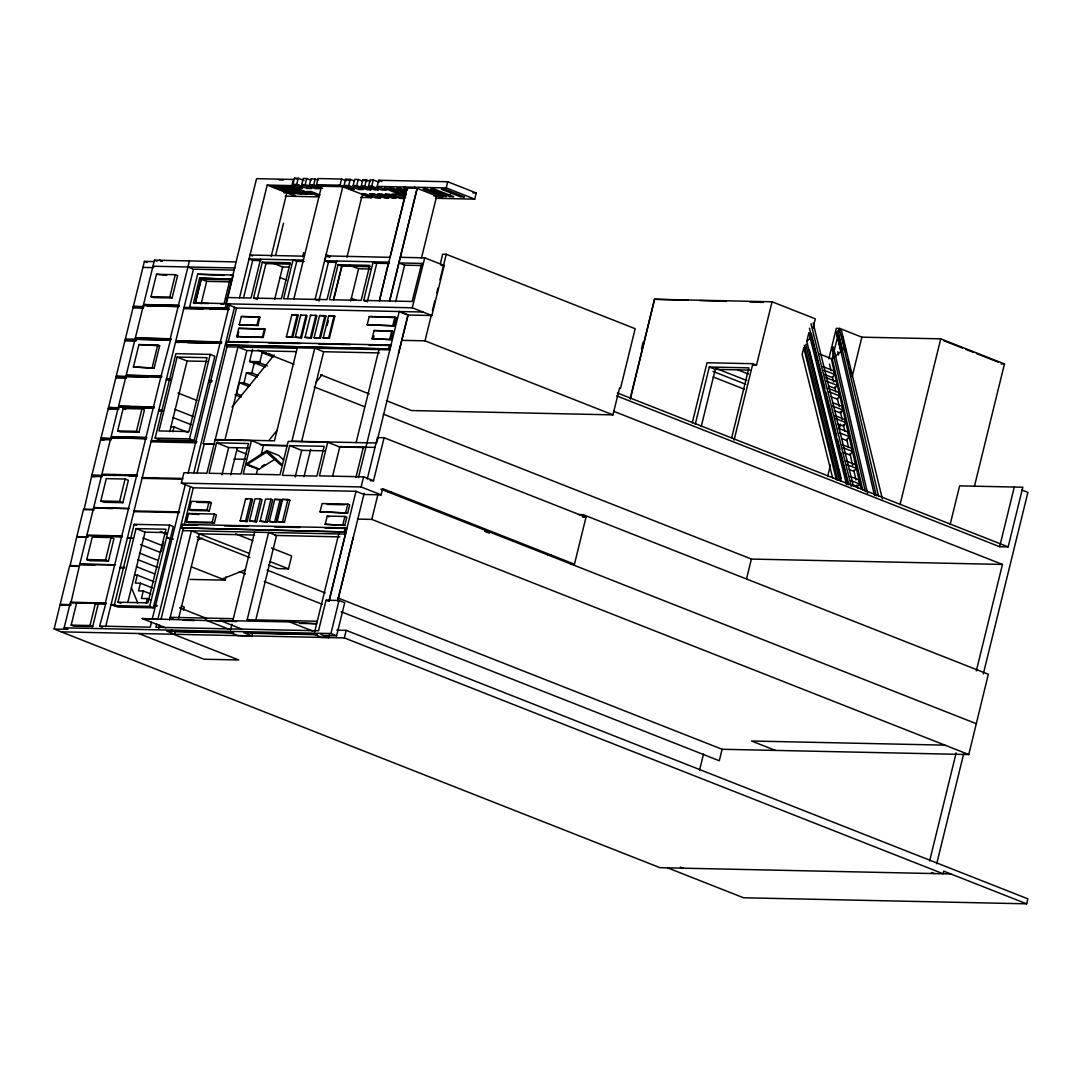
<?xml version="1.0" encoding="UTF-8"?>
<svg xmlns="http://www.w3.org/2000/svg" width="1082" height="1082" viewBox="0 0 1082 1082"><rect width="100%" height="100%" fill="white"/><g stroke="black" fill="none" stroke-linecap="round" stroke-linejoin="round"><path stroke-width="1.5" d="M582.549 517.182L583.157 514.667L988.326 674.248L968.782 754.546L722.113 749.271L337.692 597.859M950.794 873.931L659.966 867.683L54.1 629.048L59.983 605.108L70.79 605.338M59.983 605.108L69.546 566.184L78.81 566.386M70.073 565.737L76.727 536.956L87.534 537.186M76.727 536.956L83.436 509.636L94.242 509.865M84.139 509.365L91.591 476.391L102.411 476.621M101.519 475.647L91.862 475.296L100.64 439.549L111.46 439.779M110.81 438.683L100.964 438.251L108.241 408.631L119.047 408.861M118.357 407.941L108.511 407.522L115.774 377.97L126.58 378.2M125.837 376.658L116.18 376.32L124.985 340.465L136.521 340.708M124.985 340.465L133.086 307.464L143.162 307.68M143.798 306.801L133.343 306.436L144.406 261.384L153.671 261.587M91.591 476.391L92.254 475.444M116.558 376.468L115.774 377.97M133.086 307.464L133.722 306.585M100.64 439.549L101.546 438.481M108.241 408.631L109.093 407.738M54.1 629.048L68.004 629.345L64.149 627.831L70.276 602.904L85.221 603.215M71.033 602.376L79.716 564.479L115.111 564.831L79.852 563.938L86.776 535.712L122.239 536.686L122.401 536.009L86.939 535.035L93.593 507.958L129.15 508.567L93.688 507.593L101.708 474.93L137.171 475.904L137.36 475.12L101.897 474.146L110.864 437.669L146.327 438.643L146.584 437.601L111.121 436.628L118.384 407.021L153.847 407.995L154.09 407.035L118.628 406.061L125.918 376.387L161.38 377.361L161.678 376.13L126.215 375.156L135.034 339.248L170.496 340.221L170.807 338.964L135.345 337.99L143.311 305.57L178.773 306.544L179.044 305.449L143.581 304.475L154.456 260.167L235.673 261.912M79.716 564.479L79.852 563.938M101.708 474.93L115.76 474.66M110.864 437.669L111.689 436.858L146.584 437.601M118.384 407.021L119.196 406.291L130.827 406.534M161.678 376.13L126.797 375.386L125.918 376.387M135.615 339.464L135.926 338.22M179.044 305.449L144.149 304.691L143.311 305.57M117.64 430.893L123.145 408.523L141.945 408.928L144.447 409.916L138.956 432.286L120.143 431.88L117.64 430.893L136.454 431.299L138.956 432.286M133.424 366.974L138.915 344.603L157.729 344.996L159.649 345.753L154.158 368.137L133.424 366.974L154.158 368.137M100.802 500.993L106.293 478.623L125.106 479.028L128.379 480.313L122.888 502.684L104.075 502.278L100.802 500.993L119.615 501.399L122.888 502.684M150.98 296.657L156.484 274.273L175.284 274.679L177.597 275.585L172.106 297.969L153.292 297.564L150.98 296.657L169.793 297.05L172.106 297.969M86.749 559.543L92.241 537.172L111.054 537.565L113.935 538.701L108.443 561.085L89.63 560.679L86.749 559.543L105.563 559.935L108.443 561.085M71.182 625.125L76.673 602.742L95.486 603.147L98.178 604.216L92.687 626.586L73.874 626.18L71.182 625.125L89.982 625.518L92.687 626.586M136.454 431.299L141.945 408.928M152.237 367.38L157.729 344.996M119.615 501.399L125.106 479.028M169.793 297.05L175.284 274.679M105.563 559.935L111.054 537.565M89.982 625.518L95.486 603.147M102.438 627.195L99.652 626.086L105.928 603.12L70.452 602.147M105.346 602.904L114.597 565.223M114.733 564.682L121.657 536.469M121.833 535.779L128.488 508.702M128.569 508.337L136.589 475.674M136.792 474.89L145.745 438.413M146.002 437.371L153.279 407.765M153.509 406.805L160.799 377.131M161.096 375.914L170.496 340.221M135.345 337.99L170.226 338.734L178.192 306.328M178.462 305.219L189.418 260.911M171.443 339.221L170.226 338.734M105.617 626.749L110.891 605.23L115.314 605.325M110.891 605.23L127.378 538.119L131.801 538.187L127.378 538.119L175.5 342.183L221.066 343.156M221.851 342.101L175.811 340.938L183.818 308.343L229.425 309.317M183.818 308.343L193.313 269.675M175.5 342.183L176.298 341.128M155.132 438.129L175.879 353.652L210.233 354.396L214.858 356.208L194.111 440.672L159.757 439.941L155.132 438.129L189.485 438.859L194.111 440.672M173.336 539.066L170.226 539.012L153.333 607.813L117.83 607.056L114.178 605.622L134.141 524.324L169.631 525.081L173.296 526.528L170.293 538.755M177.123 357.06L158.973 430.934L188.917 431.569L207.054 357.696L177.123 357.06L187.105 360.996L207.068 361.415M189.539 307.288L197.654 274.233L233.306 274.99L225.191 308.059L189.539 307.288L191.541 308.059L191.014 308.505M117.965 602.214L136.048 528.598L165.979 529.233L147.896 602.85L117.965 602.214L120.968 603.404M201.144 278.642L195.044 303.501L193.502 302.906L199.602 278.047L231.724 279.305L199.602 278.047M231.237 279.873L201.306 279.237L195.409 303.217L208.718 303.515M127.784 602.498L145.069 532.155L166.696 532.615M169.752 431.677L187.105 360.996M201.171 303.744L206.676 281.347L229.952 281.847M153.982 581.697L137.292 575.124L135.331 583.076L140.417 583.184L152.562 587.972M172.904 431.745L174.08 426.957L187.943 432.421M140.417 583.184L138.523 590.894L143.27 590.988L150.858 593.991M143.27 590.988L141.444 598.454L147.274 598.576L150.303 599.78M146.151 603.134L147.274 598.576M161.164 551.685L163.598 541.757M189.485 438.859L210.233 354.396M114.178 605.622L149.668 606.38L169.631 525.081M230.195 278.696L224.082 303.555L193.502 302.906M363.863 494.406L356.019 491.296L193.313 487.82L181.37 483.113L183.913 472.726L206.905 473.226L215.102 439.847L251.443 440.617L263.453 445.351L261.127 454.819M422.967 312.022L236.539 308.032L225.827 303.812L256.569 178.665L293.411 179.45L291.91 185.604L267.213 185.076L239.528 297.78M228.031 303.366L226.733 308.668L191.081 307.897M191.46 308.045L227.22 308.424L205.81 307.815M151.48 622.258L150.263 627.181L99.652 626.086M152.278 618.972L185.306 484.506M188.133 473.037L229.614 304.137M156.687 624.03L155.876 627.289L318.527 630.779L326.034 600.199L339.031 600.469L344.712 602.715L336.597 635.77L323.653 635.499L328.712 637.514L321.516 637.352L314.078 634.255L243.977 632.754L251.876 635.864L252.512 633.268L249.874 632.24M157.891 619.12L190.418 486.684M193.773 473.01L234.496 307.234M226.179 345.036L227.031 341.56L389.561 345.036L390.71 345.483L389.858 348.972L226.179 345.036L389.858 348.972M181.776 527.881L182.628 524.405L345.158 527.881L346.7 528.489L345.834 531.965L181.776 527.881L345.834 531.965M214.02 444.31L203.213 443.715L227.328 345.496M227.031 341.56L228.194 342.007L236.539 308.032M158.77 628.439L159.568 625.166M161.164 618.647L183.318 528.489M182.628 524.405L184.17 525.013L193.313 487.82M197.14 472.712L204.173 444.093M189.364 509.568L191.379 501.372L209.042 501.75L211.342 502.657L209.326 510.866L191.663 510.488L189.364 509.568L207.027 509.947L209.326 510.866M186.564 521.7L188.579 513.504L214.25 514.045L216.373 514.883L214.358 523.093L188.674 522.538L186.564 521.7L212.234 522.254L214.358 523.093M243.585 297.604L252.728 260.397L260.924 260.573M239.298 324.695L241.313 316.499L258.977 316.877L259.937 317.256L257.922 325.452L239.298 324.695L257.922 325.452M236.742 336.556L238.757 328.346L264.427 328.901L265.198 329.199L263.183 337.408L236.742 336.556L263.183 337.408M237.513 336.854L238.716 331.931M169.549 619.986L191.46 530.802L249.604 553.538M260.546 259.207L251.01 298.023L227.369 297.523M216.603 442.822L209.124 473.267L241.016 473.957L248.495 443.512L216.603 442.822L228.654 447.569M253.513 298.077L262.331 262.182L290.206 262.777L281.388 298.673L253.513 298.077L255.947 299.038M138.685 633.511L203.998 659.222L238.716 659.966L173.255 634.187L174.716 634.214L175.352 631.618L171.416 630.062M178.489 618.863L199.359 533.913M257.124 299.525L265.983 263.616L290.585 264.143M207.027 509.947L209.042 501.75M224.961 439.806L246.885 350.554L296.238 351.609M183.521 610.126L184.265 607.137L181.221 605.947M250.267 385.246L244.018 382.785L239.325 382.676L236.633 393.618L241.327 395.471M271.244 256.245L286.825 192.799L283.795 192.745M256.961 325.073L258.977 316.877M244.018 382.785L246.453 372.844L251.795 372.952L258.057 375.413M291.91 185.604L298.24 188.106L302.73 188.2L292.938 184.332L294.453 178.178L298.24 178.26L304.056 180.545M255.217 363.687L249.577 361.469L252.566 349.337M275.639 255.406L283.525 223.257M290.896 193.8L295.318 193.894L275.667 186.158L271.257 186.063L290.896 193.8L291.653 190.716M221.959 474.809L228.667 447.569L249.076 448.016M212.234 522.254L214.25 514.045M292.938 184.332L296.725 184.413L298.24 178.26M251.795 372.952L254.297 362.754L259.653 362.876L267.47 365.959M298.24 188.106L298.984 185.022M262.412 337.097L264.427 328.901M296.725 184.413L306.909 188.43L311.724 188.538L301.729 184.603L303.244 178.435L306.706 178.516L310.994 180.194M230.696 474.795L237.337 447.772M274.679 299.335L282.618 266.983L289.205 267.119M259.653 362.876L262.155 352.678L266.348 352.773M301.729 184.603L305.205 184.67L306.706 178.516M306.909 188.43L307.667 185.347M305.205 184.67L315.187 188.606L319.46 188.701L309.466 184.765L310.98 178.598L318.149 179.855M309.466 184.765L313.672 184.86L315.187 178.692M251.443 440.617L243.247 473.997L280.008 474.782L288.218 441.402L327.697 442.254L339.748 447.001L364.336 447.529L363.376 447.15L355.897 477.568M287.623 298.551L296.752 261.344L304.096 261.492M321.219 186.55L316.526 184.697L318.04 178.544L341.587 179.044L346.118 180.829M302.635 256.732L303.65 252.633M293.844 298.943L321.53 186.239L342.778 186.699L315.092 299.403L317.662 300.404M190.053 579.411L225.191 580.155L225.976 576.949M240.218 520.834L245.655 498.721L251.051 498.829L252.593 499.438L247.156 521.565L240.218 520.834L247.156 521.565M286.419 336.827L291.856 314.713L297.252 314.821L298.213 315.2L292.776 337.327L286.419 336.827L292.776 337.327M256.448 473.875L257.638 469.02L259.261 469.047L275.653 458.741M245.614 520.956L251.051 498.829M291.815 336.948L297.252 314.821M249.509 520.969L254.946 498.843L260.343 498.951L262.074 499.641L256.637 521.767L249.509 520.969L256.637 521.767M295.237 337.246L300.674 315.119L306.071 315.241L307.031 315.619L301.594 337.746L295.237 337.246L301.594 337.746M254.906 521.078L260.343 498.951M300.634 337.368L306.071 315.241M230.547 629.859L231.94 624.179M222.689 621.122L232.644 621.338L254.554 532.155M316.526 184.697L340.073 185.198L341.587 179.044M305.07 337.381L310.507 315.254L315.903 315.362L316.864 315.741L311.427 337.868L305.07 337.381L311.427 337.868M260.14 521.199L265.577 499.072L270.973 499.181L272.705 499.87L267.268 521.997L260.14 521.199L267.268 521.997M324.789 260.803L325.966 255.974M340.073 185.198L350.649 189.364L354.26 189.445L344.076 185.428L345.591 179.274L350.216 179.369L354.504 181.059M318.947 300.918L328.441 262.236L336.434 262.412M329.631 257.408L329.929 256.163L326.088 254.649M310.466 337.489L315.903 315.362M265.536 521.308L270.973 499.181M344.076 185.428L348.702 185.536L350.216 179.369M314.118 337.665L319.555 315.552L324.952 315.66L325.925 316.039L320.488 338.166L314.118 337.665L320.488 338.166M269.323 521.456L274.76 499.343L280.157 499.451L281.699 500.06L276.262 522.187L269.323 521.456L276.262 522.187M348.702 185.536L358.724 189.472L363.349 189.58L353.138 185.549L354.653 179.396L358.237 179.477L362.686 181.221M289.678 445.608L282.375 475.336L316.891 476.08L324.194 446.339L289.678 445.608L301.729 450.355L324.749 450.842M249.82 620.757L247.183 619.716L268.62 532.452L276.519 535.563L255.474 621.217M353.138 185.549L356.722 185.631L358.237 179.477M319.528 337.787L324.952 315.66M274.72 521.578L280.157 499.451M338.057 264.684L329.455 299.7L361.172 300.39L369.773 265.361L338.057 264.684L341.723 266.118L370.098 266.727M277.114 521.483L282.551 499.357L287.947 499.478L289.881 500.236L284.444 522.363L277.114 521.483L284.444 522.363M323.207 337.949L328.644 315.822L334.04 315.944L334.811 316.242L329.374 338.368L323.207 337.949L329.374 338.368M356.722 185.631L367.204 189.756L371.18 189.85L361.266 185.942L362.781 179.788L366.311 179.855L370.517 181.519M327.089 325.601L328.252 320.867M333.513 299.552L341.79 265.699M333.729 299.606L342.047 265.78M301.635 441.429L323.667 351.731L379.43 352.921M346.97 257.191L362.389 194.422M361.266 185.942L364.796 186.023L366.311 179.855M282.524 521.605L287.947 499.478M328.603 338.057L334.04 315.944M295.197 476.959L301.729 450.355M364.796 186.023L374.602 189.877L378.565 189.959L368.57 186.023L370.085 179.869L373.276 179.937L378.984 182.182M368.57 186.023L371.762 186.09L373.276 179.937M360.698 197.411L371.653 197.641L372.411 194.557M303.961 476.756L310.696 449.341M371.762 186.09L381.757 190.026L386.599 190.134L377.185 186.429L378.7 180.261L447.732 181.749L476.242 192.975L474.728 199.129L435.586 198.29M350.69 300.985L358.602 268.755L370.301 269.012M268.525 564.953L277.858 568.618L288.488 568.848L291.653 555.918L271.447 547.965M371.653 197.641L361.456 193.624L365.067 193.705L375.846 197.952L380.485 198.047L381.229 194.963M327.697 442.254L319.433 475.877L363.606 476.824L373.533 480.733L384.096 437.723L585.998 517.25L574.461 564.209L571.188 564.141M366.108 301.405L363.674 300.431L373.168 261.763L376.82 263.21L367.285 301.878M320.069 511.759L322.084 503.549L347.755 504.104L349.689 504.861L347.674 513.071L320.069 511.759L347.674 513.071M367.204 324.749L369.219 316.539L394.889 317.094L396.242 317.621L394.227 325.831L367.204 324.749L394.227 325.831M332.674 475.823L339.748 447.001M388.681 262.101L379.376 300.85L406.859 188.065L417.26 188.363L389.588 301.067L417.07 188.282M328.414 256.934L325.777 255.893L390.061 257.34L407.048 188.146L404.168 187.01M325.209 524.283L327.224 516.087L344.887 516.452L346.808 517.223L344.793 525.419L325.209 524.283L344.793 525.419M372.073 338.761L374.088 330.551L391.752 330.93L392.901 331.39L390.886 339.599L372.073 338.761L390.886 339.599M373.222 339.221L374.034 335.934M356.127 442.565L378.957 349.594M299.619 623.394L316.201 623.746L316.823 621.217L247.183 619.716M314.7 631.766L338.72 533.953M395.633 301.702L404.614 265.158L420.871 265.509M342.872 524.662L344.887 516.452M345.74 512.313L347.755 504.104M392.874 325.29L394.889 317.094M389.736 339.139L391.752 330.93M388.708 348.512L389.561 345.036M344.292 531.357L345.158 527.881M358.44 477.622L399.244 311.508L408.157 315.024L431.867 315.525L444.161 265.482L424.739 257.841L400.326 257.313M345.902 532.222L328.928 601.335L326.034 600.199M329.117 600.943L356.019 491.296M181.37 483.113L361.118 486.954L363.606 476.824M367.258 479.001L377.429 437.588L384.096 437.723M421.371 258.395L436.682 196.018L433.774 195.95M337.679 600.686L353.287 537.105M328.793 637.568L329.266 634.918M337.719 600.78L364.161 493.23M376.644 443.106L407.941 314.957L399.244 311.508M408.157 315.024L398.528 353.259M64.149 627.831L330.916 633.538L339.031 600.469M225.827 303.812L412.256 307.802L424.739 257.841M442.362 196.532L446.284 196.626L427.038 189.039L423.103 188.958L442.362 196.532L443.12 193.462M377.185 186.429L446.23 187.903L447.732 181.749M449.814 196.613L453.737 196.708L434.666 189.188L430.744 189.107L449.814 196.613L450.558 193.543M357.98 519.103L371.789 519.401L377.848 494.772M61.201 631.847L344.333 637.907L346.199 630.346L1027.886 898.844L1026.669 903.822L743.537 897.762L667.662 867.886M364.025 494.474L381.121 494.839L382.636 488.645L574.461 564.209M440.333 263.792L442.687 254.202L446.257 254.284L635.175 328.698L620.513 388.357L619.553 387.978L612.953 414.866L411.471 410.551L386.409 400.678M401.936 340.343L424.996 340.83L431.218 315.511M432.408 310.669L434.788 300.985M436.776 292.911L437.967 288.069M439.941 279.995L446.257 254.284M641.464 348.702L643.046 342.237M630.184 398.514L654.556 299.268L772.061 301.783L815.314 318.825L812.947 328.482M630.373 399.042L654.556 299.268L687.963 300.241M692.25 422.886L707.033 362.727L752.842 363.701L756.494 365.148L772.061 301.783M695.253 424.252L709.305 367.028L748.879 367.866L731.608 438.169M701.217 426.592L715.283 369.381L749.894 370.112M734.069 440.131L752.842 363.701M699.486 770.411L703.516 754.032M746.566 578.735L751.395 559.069L1002.459 564.439L976.302 670.935M837.739 480.3L805.049 348.309L803.764 347.809L802.141 354.423L832.68 478.095M841.296 481.22L806.753 341.344L808.89 332.634L846.53 484.56M722.113 749.271L719.3 760.754L341.141 611.722M828.812 358.913L836.332 328.346L839.673 328.414L861.867 337.165L940.745 338.842L1004.475 363.944L974.422 486.332M832.153 358.994L839.673 328.414M827.635 476.54L830.462 465.071M839.321 428.986L840.525 424.076M852.21 376.509L861.867 337.165M900.062 504.469L940.745 338.842M950.118 524.567L959.626 485.872L1022.815 487.225L1008.154 546.883L999.646 546.708L616.726 395.877M999.646 546.708L1014.307 487.035M929.614 860.974L956.177 752.842M936.687 863.761L963.602 754.154M983.295 673.991L1027.9 492.391L1021.854 490.011M838.442 428.323L847.882 432.016L849.005 436.492L846.746 440.536L842.026 438.697M834.668 415.502L845.056 419.559L845.799 422.535L843.433 426.173L837.509 423.86M842.378 444.743L851.656 448.367L852.413 451.397L850.046 454.981L843.852 452.574M828.163 388.343L838.861 392.523L839.7 395.904L837.252 399.136L831.138 396.756M231.994 407.103L274.219 354.95M268.931 440.428L277.438 429.919M315.741 382.622L322.071 374.805L320.624 374.764L369.192 393.889M822.942 366.622L833.884 370.896L834.763 374.44L832.274 377.51L824.457 374.467M846.327 461.121L855.47 464.692L856.376 468.344L853.86 471.319L849.289 469.534M825.552 377.469L836.359 381.689L837.292 385.395L834.749 388.316L828.569 385.895M833.005 402.842L842.053 406.372L842.973 410.078L840.443 412.986L834.411 410.633M882.357 498.897L841.458 330.537L839.483 329.767L836.278 332.566L840.93 351.434M862.787 489.93L832.274 359.035L844.136 348.634L839.483 329.767M849.897 476.323L858.824 479.813L859.892 484.087L857.201 486.427L852.738 484.682M810.377 338.166L806.753 341.344M283.525 459.836L278.696 455.4L266.767 450.626L245.722 464.246L253.729 467.451M261.858 466.288L264.657 464.476M257.638 469.02L245.722 464.246L247.345 464.286L266.47 452.262L269.445 453.453M197.668 539.972L202.32 538.146M222.189 578.978L245.452 569.808M578.464 514.599L583.157 514.667M279.318 179.937L283.241 180.031M407.955 188.701L404.032 188.62L407.184 189.864M472.875 192.894L476.242 192.975M285.242 196.14L318.92 196.87M304.34 256.191L250.037 255.027L252.471 255.988M303.379 260.113L249.063 258.95L252.728 260.397M388.871 262.169L324.586 260.721L328.441 262.236M423.36 263.453L398.947 262.926L404.614 265.158M374.331 263.156L389.263 263.548M441.131 265.415L444.161 265.482M152.968 266.226L235.105 267.984M142.932 267.389L153.752 267.619M234.05 270.081L193.516 269.175L187.93 266.97M224.028 275.369L197.654 274.233M166.628 275.355L156.484 274.273M352.746 300.012L356.059 300.079L351.38 298.24M363.674 300.431L412.147 301.472L421.71 263.413M220.796 304.056L224.015 304.123M147.206 305.881L178.773 306.544M133.343 306.436L143.419 306.652M184.062 307.356L191.555 307.653M184.197 308.505L203.091 308.897M209.773 309.046L228.14 309.438M133.478 307.613L143.541 307.829M298.213 315.2L291.856 314.713M325.925 316.039L319.555 315.552M334.811 316.242L328.644 315.822M393.023 317.553L369.219 316.539M259.937 317.256L241.313 316.499M392.901 331.39L374.088 330.551M265.198 329.199L238.757 328.346M125.35 339.004L169.928 339.991M175.811 340.938L221.377 341.912M228.194 342.007L248.292 342.439M268.404 342.872L300.241 343.549M318.663 343.941L350.5 344.631M368.935 345.023L390.71 345.483M125.363 340.614L135.25 340.83M175.987 342.372L179.369 342.453M187.795 342.629L221.54 343.346M389.831 349.824L297.307 347.836L274.476 440.82L215.25 439.549L237.972 347.038L246.885 350.554M227.017 346.808L297.198 348.309M159.649 345.753L138.915 344.603M1001.121 363.877L1004.475 363.944M753.221 365.067L756.494 365.148M249.577 361.469L259.694 361.686M116.18 376.32L148.085 377.077M158.053 377.28L161.38 377.361M166.533 378.7L169.82 378.768M208.88 380.553L212.099 380.621M166.236 379.958L171.159 380.053M208.583 381.73L211.802 381.797M134.154 406.602L154.09 407.035M118.966 407.251L123.943 407.359M133.911 407.576L153.847 407.995M108.511 407.522L117.776 407.711M108.822 408.861L118.087 409.05M158.865 409.97L162.151 410.037M158.608 410.971L163.544 411.079M170.915 426.89L174.08 426.957M111.432 437.885L146.327 438.643M100.964 438.251L110.229 438.453M151.331 440.604L196.883 441.578M101.221 439.779L104.318 439.847M151.034 441.821L196.586 442.795M203.213 443.715L214.696 443.958M260.302 444.945L287.609 445.527M338.788 446.623L375.238 447.421M262.899 445.351L287.271 445.879M233.942 459.066L245.587 459.309M129.056 474.944L137.36 475.12M370.206 480.665L373.533 480.733M102.29 475.16L115.571 475.444M128.866 475.728L137.171 475.904M91.862 475.296L102.682 475.525M91.984 476.553L95.067 476.607M142.256 477.581L182.75 478.447M142.067 478.352L182.56 479.218M387.87 491.931L391.129 491.999M281.699 500.06L274.76 499.343M289.881 500.236L282.551 499.357M327.21 504.388L344.874 504.767M196.897 502.346L211.342 502.657M583.698 517.21L585.998 517.25M112.542 508.215L93.688 507.593M112.447 508.581L93.593 507.958M83.557 509.135L92.822 509.338M134.06 510.934L179.612 511.908M133.884 511.637L179.436 512.611M198.723 514.505L188.579 513.504M184.17 525.013L197.573 525.297M224.38 525.879L247.846 526.379M274.652 526.948L299.782 527.489M324.911 528.03L346.7 528.489M182.79 530.613L345.51 534.102M197.844 533.778L254.513 535.049M274.693 535.414L339.762 536.875M105.793 535.658L122.401 536.009M105.63 536.334L122.239 536.686M76.808 536.604L87.818 536.915M127.446 537.835L131.855 537.93M76.917 537.024L87.723 537.254M548.087 555.039L551.347 555.107M80.095 564.628L95.054 564.953M69.681 565.588L78.959 565.791M120.21 567.32L124.619 567.414M120.088 567.807L124.511 567.861M134.533 575.069L137.292 575.124M94.296 602.877L105.928 603.12M95.189 603.431L105.157 603.648M94.107 603.621L105.738 603.878M95.04 604.148L98.178 604.216M111.054 604.581L115.463 604.676M153.901 605.501L157.012 605.568M156.849 606.204L153.739 606.136L154.415 606.407M60.146 604.419L70.966 604.649M181.194 607.868L179.72 607.827L207.162 618.634M233.293 618.674L170.212 617.322L172.836 618.363M165.979 627.925L142.242 618.579L232.644 621.338M241.529 628.953L219.971 620.459L289.611 621.947L316.201 623.746M182.831 620.27L194.462 620.527M216.048 620.987L219.362 621.054M336.867 630.143L346.199 630.346M174.716 631.672L233.698 632.929M250.835 633.295L317.391 634.728M251.876 635.864L237.81 635.567L229.911 632.456L166.831 631.104L174.716 634.214M944.924 745.146L751.517 741.008L775.388 750.408M376.32 443.011L291.91 441.185L314.754 348.215L323.667 351.731M699.662 300.566L726.387 301.351M749.772 302.013L763.135 302.405M142.242 618.579L158.31 619.404M219.971 620.459L236.593 621.582M823.835 370.166L834.763 374.44M826.472 381.175L837.292 385.395M829.001 391.725L839.7 395.904M832.423 405.953L842.973 410.078M835.412 418.477L845.799 422.535M839.564 432.8L849.005 436.492M843.135 447.772L852.413 451.397M847.206 464.76L856.376 468.344M850.952 480.597L859.892 484.087M943.815 340.708L962.493 348.066M965.604 349.297L973.394 352.353M976.505 353.584L998.294 362.159M446.23 187.903L474.728 199.129M414.379 187.227L442.876 198.452M406.683 190.797L400.759 188.457L396.823 188.376L405.709 191.879M378.7 180.261L381.838 181.505M819.331 353.936L832.274 359.035M405.736 193.178L393.537 188.376L389.615 188.295L406.386 194.895M404.857 194.882L388.235 188.336L384.313 188.254L403.951 195.991M362.781 179.788L366.987 181.438M405.682 197.654L396.823 194.165L391.982 194.057L403.153 198.466L399.961 198.385L389.182 194.138L385.219 194.057L395.998 198.304L392.468 198.236L381.689 193.989L377.713 193.894L388.695 198.222L385.111 198.141L374.129 193.827L369.503 193.719L380.485 198.047M345.591 179.274L348.499 180.424M338.923 185.184L370.504 197.614M317.675 184.724L321.53 186.239M313.672 184.86L322.558 188.349M294.453 178.178L297.252 179.287M320.083 195.03L311.224 191.541L306.733 191.446L319.028 196.288M737.599 369.787L748.501 374.088M267.213 185.076L295.873 196.369M715.757 368.286L746.918 380.553M709.305 367.028L715.283 369.381M712.943 371.369L745.836 384.326M713.119 376.928L744.281 389.195M350 265.374L358.602 268.755M336.651 261.06L326.953 299.646L283.565 298.727L293.1 259.896L296.752 261.344M412.256 307.802L431.867 315.525M617.389 392.969L1008.154 546.883M273.922 263.548L282.618 266.983M262.331 262.182L265.983 263.616M279.886 277.492L286.162 279.968M613.589 411.268L1002.459 564.439M424.996 340.83L612.953 414.866M230.764 274.936L232.305 275.545M310.507 315.254L311.467 315.633M300.674 315.119L301.635 315.498M162.395 261.344L159.554 260.221L162.097 261.289M154.456 260.167L157.025 261.181M201.306 279.237L206.676 281.347M144.406 261.384L147.247 262.507M225.191 308.059L227.112 308.816M267.917 353.395L272.61 355.234M258.043 350.122L294.047 364.296M262.155 352.678L273.097 356.992M254.297 362.754L265.252 367.068M314.226 386.923L364.566 406.697M383.298 414.122L751.463 559.069M246.453 372.844L257.394 377.145M239.325 382.676L248.698 386.382M234.902 394.741L241.164 397.216M178.043 393.023L196.87 400.448M380.783 489.132L976.356 723.723M174.784 409.28L193.272 416.556M484.614 531.303L489.321 533.183M361.118 486.954L381.121 494.839M172.89 417.517L191.379 424.793M215.102 439.847L217.874 440.929M236.809 450.274L246.196 453.98M123.145 408.523L125.647 409.51M371.789 519.401L968.782 754.546M327.224 516.087L329.144 516.844M245.655 498.721L247.183 499.316M235.673 533.872L252.782 540.608M269.824 561.504L288.488 568.848M196.992 536.767L249.861 557.595M267.092 570.052L325.141 592.909M160.258 531.546L166.493 534.008M134.141 524.324L136.589 525.284M166.628 537.308L170.672 538.904M166.574 537.565L170.618 539.161M136.048 528.598L145.069 532.155M239.163 571.526L245.438 574.001M264.265 581.413L322.314 604.297M142.851 537.943L162.625 545.734M140.457 544.598L160.163 552.361M191.311 566.819L225.191 580.155M139.767 553.213L157.986 560.381M1026.669 903.822L943.734 871.159L943.098 873.742L344.333 637.907M86.939 535.035L86.776 535.712M330.916 633.538L336.597 635.77M137.847 559.651L157.593 567.428M931.44 872.471L934.266 873.58M289.611 621.947L312.847 631.104M136.413 566.67L154.631 573.852M205.323 619.932L229.073 629.278M149.668 606.38L153.333 607.813M680.389 867.101L683.215 868.21M320.867 634.404L328.712 637.514M247.345 464.286L259.261 469.047M266.47 452.262L280.752 465.003L282.483 465.03L266.767 450.626M131.409 587.769L137.82 602.985M837.684 331.335L842.351 350.203M813.123 323.004L853.265 485.561M810.959 323.626L851.25 486.332M811.297 333.459L811.987 336.272M812.339 337.679L824.944 388.546M825.755 391.833L836.724 436.141M837.536 439.414L839.984 449.26M840.795 452.547L848.518 483.722M848.234 484.871L809.444 328.279M809.295 349.662L841.187 478.393M805.779 344.333L839.51 480.53M804.305 345.307L805.049 348.309M803.764 347.809L836.359 479.759M842.161 335.15L845.975 351.528M847.882 359.711L849.032 364.634M849.803 367.907L851.331 374.453M844.136 348.634L878.476 495.881M838.482 333.648L876.298 495.813M837.076 334.879L874.499 495.421M837.833 351.704L838.591 354.991M867.642 493.554L833.465 346.943L831.95 348.269L865.37 491.607M831.274 358.642L861.029 488.834M829.515 364.107L831.003 370.639M832.504 377.172L833.613 382.068M834.736 386.964L835.859 391.873M837.346 398.406L839.213 406.562M840.335 411.458L842.202 419.627M843.311 424.523L844.812 431.055M846.679 439.224L848.545 447.38M850.033 453.913L852.643 465.341M853.766 470.251L855.997 480.043M857.12 484.939L857.864 488.212M445.27 189.35L441.348 189.269L460.607 196.843L464.53 196.938L445.27 189.35M281.726 186.185L277.804 186.104L297.631 193.908L301.567 194.003L281.726 186.185M287.636 186.564L283.714 186.483L302.96 194.07L306.896 194.151L287.636 186.564M293.006 186.672L289.083 186.591L308.14 194.097L312.076 194.178L293.006 186.672"/></g></svg>
